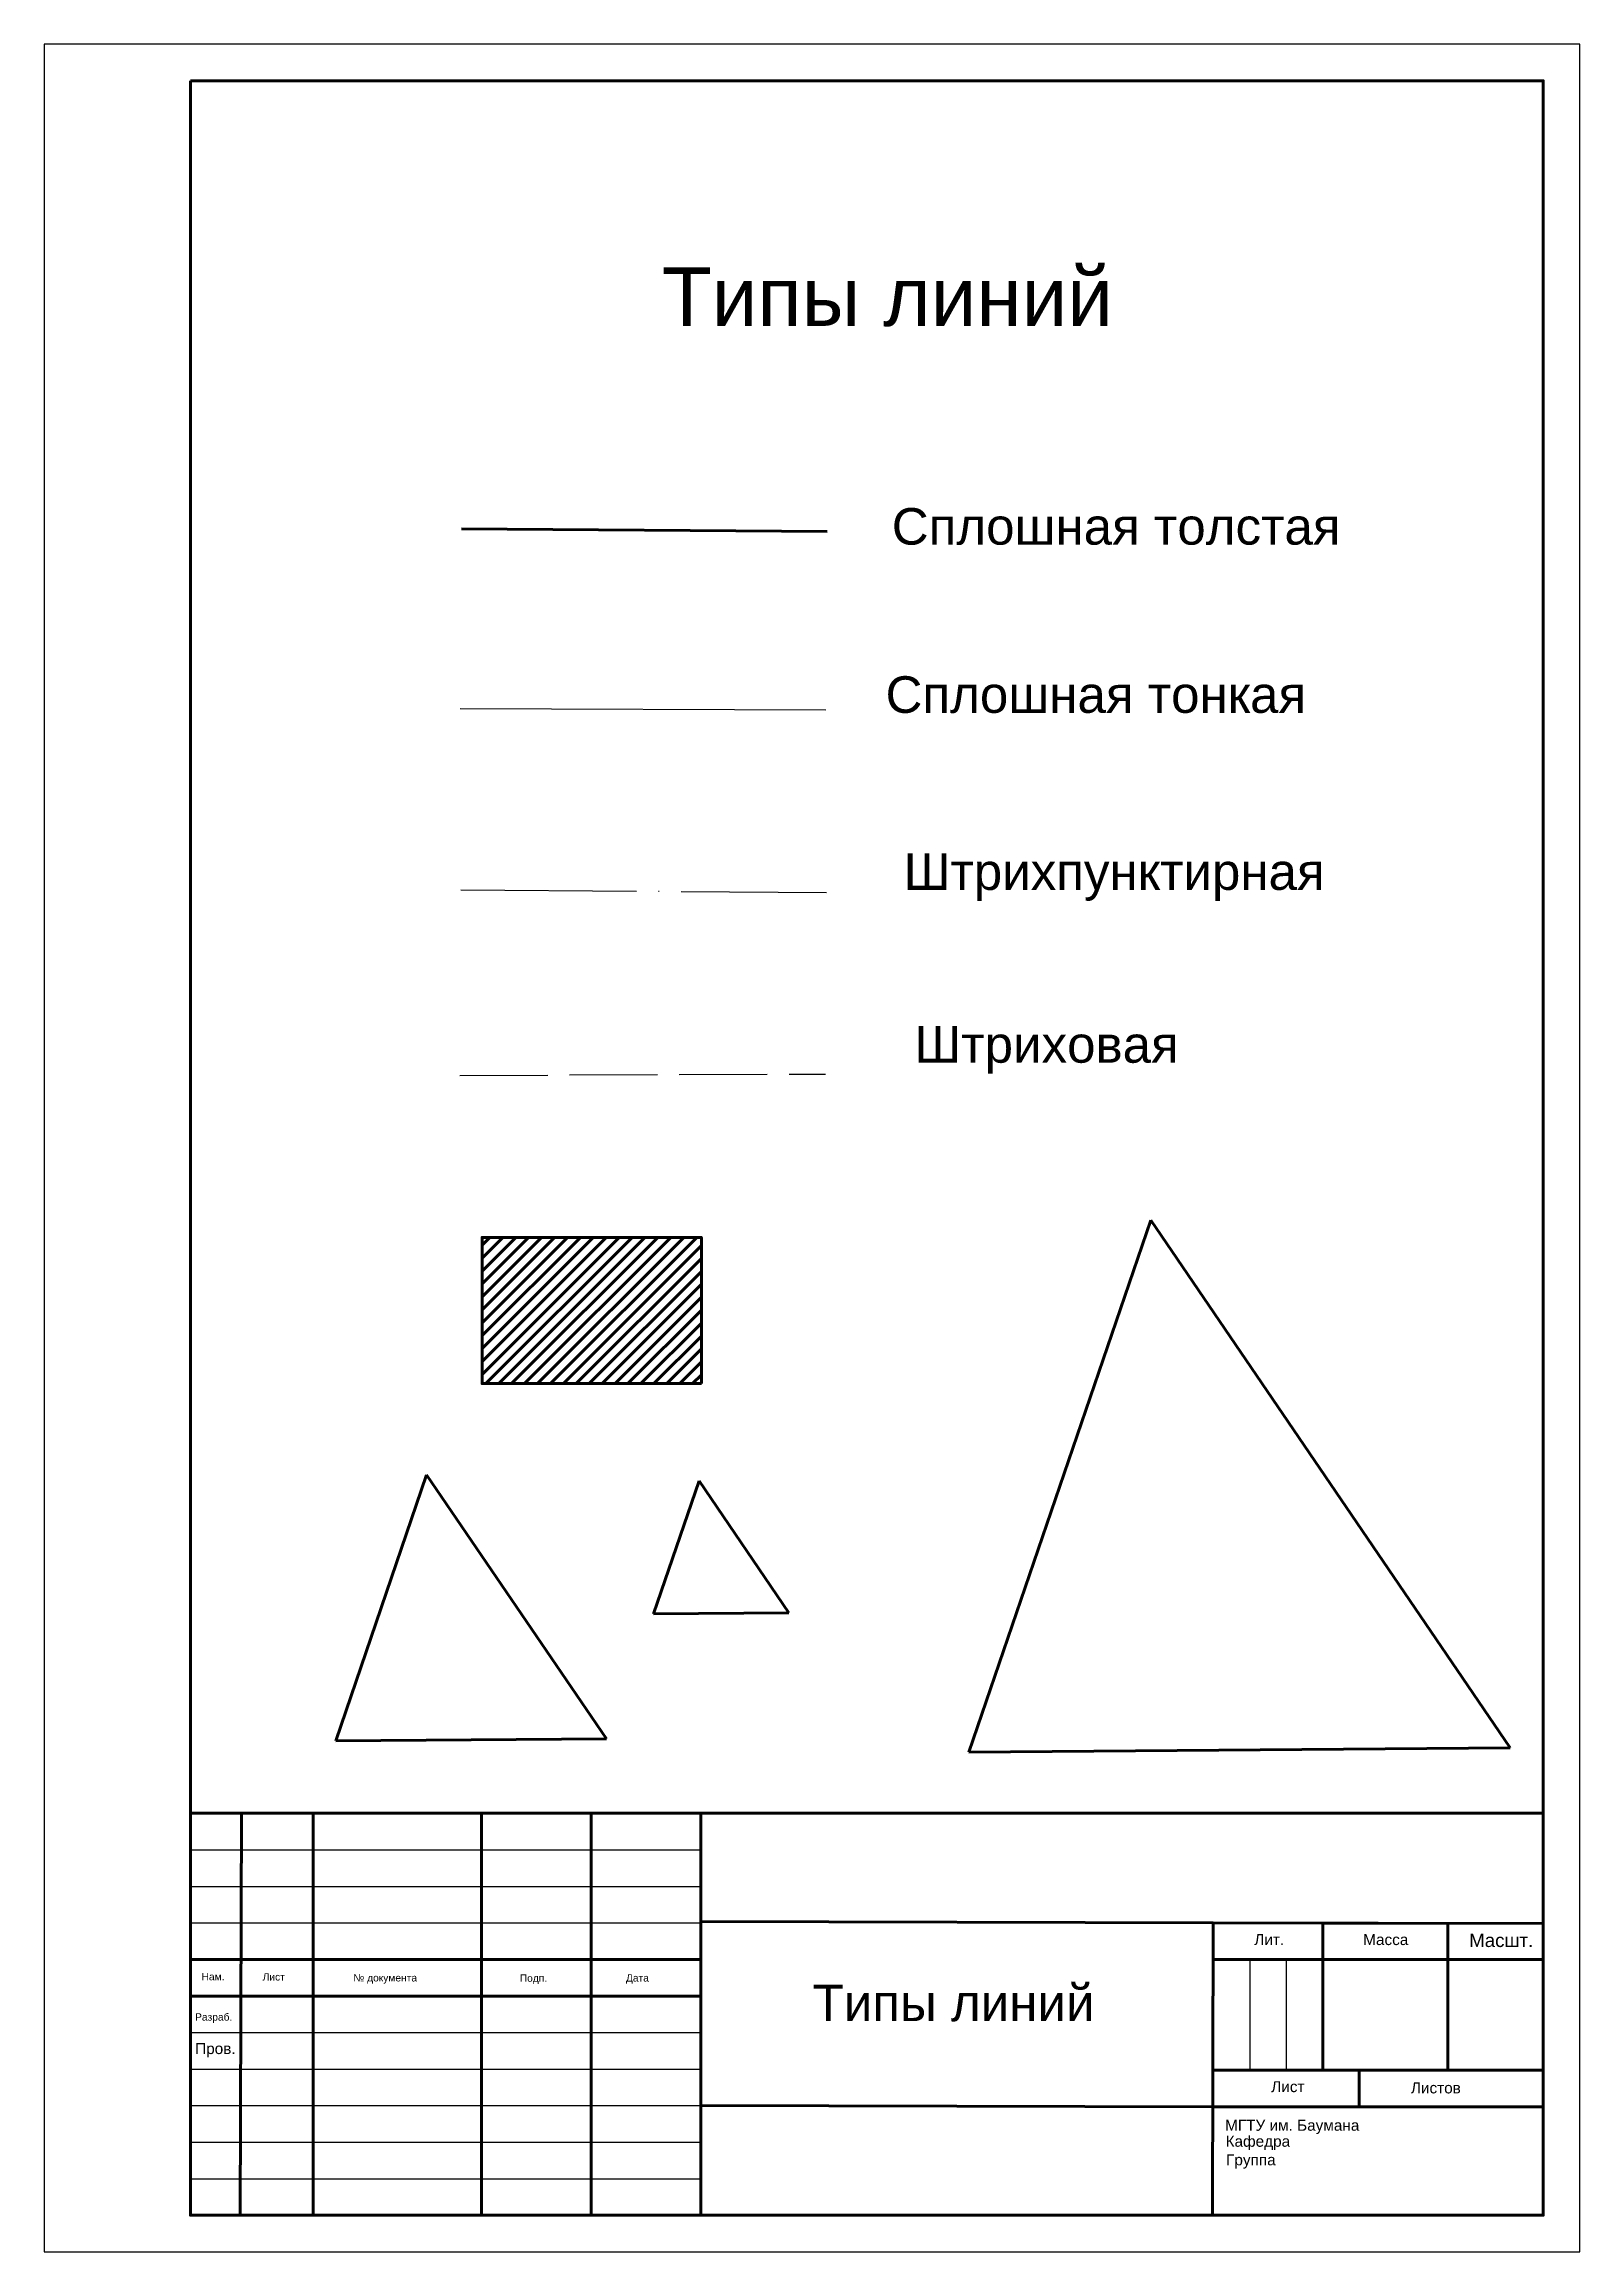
# Model space of a CAD drawing. Header units: inches. Extents: x 183 to 1328, y 303 to 1104.
# Drawn here: x 1118.1 to 1328.1, y 801.6 to 1103.6 of the extents above; entities outside this region: 1.
import ezdxf

# ---------------------------------------------------------------- set-up
doc = ezdxf.new("R2010")
doc.units = ezdxf.units.IN
doc.header["$MEASUREMENT"] = 0
doc.linetypes.add('ACAD_ISO02W100', pattern=[15, 12, -3])
doc.linetypes.add('ACAD_ISO04W100', pattern=[30, 24, -3, 0, -3])
doc.layers.add('Слой1', color=7, linetype='Continuous', lineweight=80)
doc.layers.add('Слой2', color=7, linetype='ACAD_ISO02W100')
doc.layers.add('Слой3', color=7, linetype='ACAD_ISO04W100')
doc.styles.get("Standard").update_dxf_attribs({"font": 'arial.ttf'})

msp = doc.modelspace()

# ---------------------------------------------------------------- hatches: boundary and pattern name
at = {"layer": 'Слой1', "ltscale": 1000}
h = msp.add_hatch(dxfattribs=at)
h.set_pattern_fill('LINE', color=256, scale=10, angle=45)
h.paths.add_polyline_path([(1207.98, 940.39), (1177.98, 940.39), (1177.98, 920.39), (1207.98, 920.39)])

# ---------------------------------------------------------------- linework, layer by layer
for points in [[(1118.09, 1103.62), (1118.09, 801.62), (1328.09, 801.62), (1328.09, 1103.62), (1118.09, 1103.62)], [(1175, 1012.74), (1225, 1012.54)], [(1138.09, 861.62), (1138.12, 856.62), (1207.88, 856.62)], [(1138.12, 856.62), (1138.11, 851.62), (1207.88, 851.62)], [(1138.11, 851.62), (1138.1, 846.62), (1207.88, 846.62)], [(1277.96, 841.62), (1282.96, 841.62), (1282.96, 826.46), (1287.96, 826.46), (1287.96, 841.62)], [(1138.09, 836.62), (1138.09, 831.62), (1207.88, 831.62)], [(1138.09, 831.62), (1138.09, 826.62), (1207.88, 826.62)], [(1138.09, 826.62), (1138.09, 821.62), (1207.88, 821.62)], [(1138.09, 821.62), (1138.09, 816.62), (1207.88, 816.62)], [(1138.09, 816.62), (1138.12, 811.62), (1207.88, 811.62)]]:
    msp.add_lwpolyline(points)
at = {"layer": 'Слой1'}
for p, q in [((1175.17, 1037.34), (1225.17, 1036.96)), ((1244.54, 869.97), (1269.41, 942.76)), ((1269.41, 942.76), (1318.56, 870.56)), ((1157.96, 871.51), (1170.39, 907.91)), ((1170.39, 907.91), (1194.97, 871.81)), ((1201.44, 888.9), (1207.65, 907.1)), ((1207.65, 907.1), (1219.94, 889.05)), ((1219.94, 889.05), (1201.44, 888.9)), ((1194.97, 871.81), (1157.96, 871.51)), ((1318.56, 870.56), (1244.54, 869.97)), ((1138.09, 861.62), (1145.09, 861.62)), ((1145.09, 861.62), (1144.88, 806.62)), ((1138.09, 806.62), (1138.09, 836.62)), ((1138.09, 836.62), (1207.88, 836.62)), ((1277.91, 821.46), (1323.09, 821.46))]:
    msp.add_line(p, q, dxfattribs=at)
for points in [[(1138.09, 1098.62), (1323.09, 1098.62), (1323.09, 806.62), (1138.09, 806.62)], [(1207.98, 920.39), (1207.98, 940.39), (1177.98, 940.39), (1177.98, 920.39)]]:
    msp.add_lwpolyline(points, close=True, dxfattribs=at)
for points in [[(1138.09, 806.62), (1138.09, 861.62), (1323.09, 861.62)], [(1144.88, 806.62), (1154.88, 806.62), (1154.88, 861.62)], [(1154.88, 861.62), (1177.88, 861.62), (1177.88, 806.62), (1192.88, 806.62), (1192.88, 861.62), (1202.88, 861.62)], [(1192.88, 861.62), (1207.88, 861.62), (1207.88, 806.62)], [(1207.88, 806.62), (1277.88, 806.62), (1277.97, 846.62), (1207.88, 846.79)], [(1277.97, 846.62), (1277.96, 841.62), (1323.09, 841.62)], [(1277.97, 846.62), (1323.09, 846.52)], [(1277.97, 846.62), (1292.97, 846.59)], [(1277.97, 846.62), (1292.97, 846.59), (1292.97, 826.46)], [(1293.02, 846.59), (1310.02, 846.55), (1310.02, 826.46)], [(1138.09, 836.62), (1138.09, 841.62), (1207.88, 841.62)], [(1277.91, 821.46), (1277.92, 826.46), (1323.09, 826.46)], [(1277.91, 821.46), (1297.91, 821.46), (1297.91, 826.46)], [(1207.88, 806.62), (1207.88, 821.62), (1277.91, 821.46)]]:
    msp.add_lwpolyline(points, dxfattribs=at)
msp.add_point((183.27, 302.97), dxfattribs=at)
at = {"layer": 'Слой2'}
msp.add_lwpolyline([(1174.95, 962.56), (1224.95, 962.74)], dxfattribs=at)
at = {"layer": 'Слой3'}
msp.add_lwpolyline([(1175.09, 987.94), (1225.09, 987.57)], dxfattribs=at)

# ---------------------------------------------------------------- texts
for s, height, p in [('Типы линий', 8, (1202.56, 1065.08)), ('Сплошная тонкая', 5, (1233.15, 1012.15)), ('Лит.', 1.5, (1283.58, 843.6)), ('Масса', 1.5, (1298.47, 843.59)), ('Масшт.', 1.83, (1312.96, 843.32)), ('Нам.', 1, (1139.62, 838.78)), ('Лист', 1, (1147.97, 838.74)), ('№ документа', 1, (1160.37, 838.61)), ('Подп.', 1, (1183.13, 838.57)), ('Дата', 1, (1197.65, 838.6)), ('Типы линий', 5, (1223.18, 833.18)), ('Разраб.', 1, (1138.73, 833.25)), ('Пров.', 1.5, (1138.74, 828.68)), ('Лист', 1.5, (1285.89, 823.47)), ('Листов', 1.5, (1304.99, 823.3)), ('МГТУ им. Баумана', 1.5, (1279.58, 818.19)), ('Кафедра', 1.5, (1279.65, 816)), ('Группа', 1.5, (1279.72, 813.46))]:
    msp.add_text(s, height=height).set_placement(p)
at = {"layer": 'Слой1'}
msp.add_text('Сплошная толстая', height=5, dxfattribs=at).set_placement((1234, 1035.16))
at = {"layer": 'Слой3'}
for s, p in [('Штрихпунктирная', (1235.62, 987.93)), ('Штриховая', (1237.1, 964.29))]:
    msp.add_text(s, height=5, dxfattribs=at).set_placement(p)

doc.saveas('drawing.dxf')
